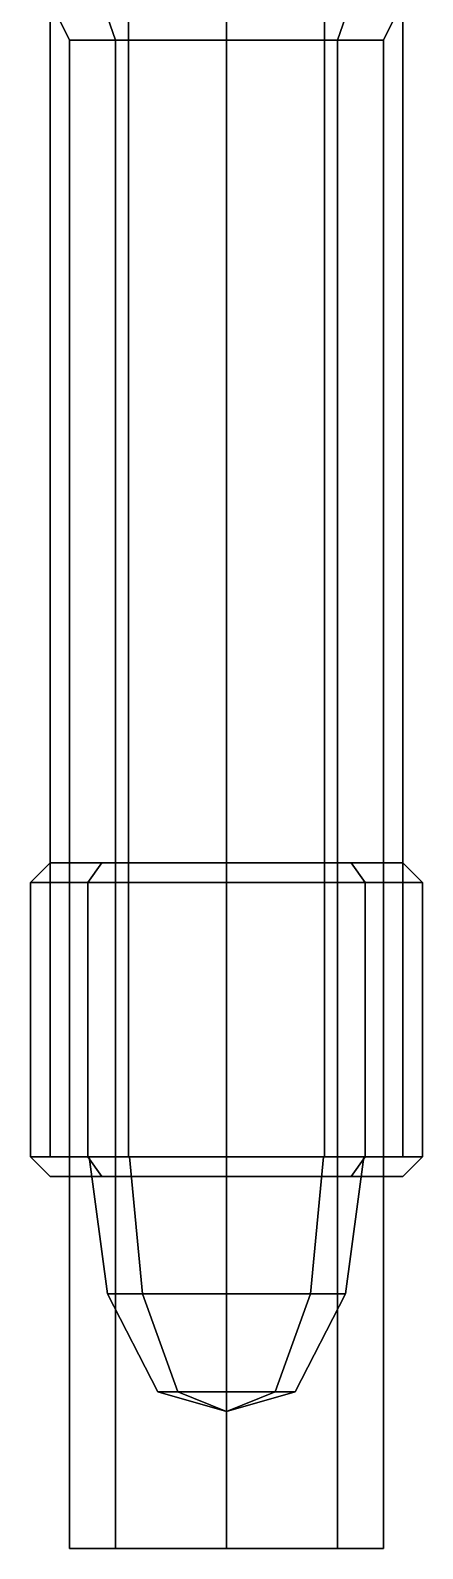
# Model space of a CAD drawing. Header units: millimetres. Extents: x -1 to 0.8, y -11.9 to 2.4.
# Drawn here: x -0.1 to 0.1, y -1.31 to -0.535 of the extents above; entities that cross this region are included whole.
import ezdxf

# ---------------------------------------------------------------- set-up
doc = ezdxf.new("R2010")
doc.units = ezdxf.units.MM
doc.layers.add('gun', color=1, linetype='Continuous')
doc.layers.add('sleeve', color=5, linetype='Continuous')

msp = doc.modelspace()

# ---------------------------------------------------------------- linework, layer by layer
at = {"layer": 'gun'}
for points in [[(-0.09, -0.52, 0.99), (-0.06364, -0.52, 0.92636), (-0.05657, -0.54, 0.93343), (-0.08, -0.54, 0.99)], [(-0.06364, -0.52, 1.05364), (-0.09, -0.52, 0.99), (-0.08, -0.54, 0.99), (-0.05657, -0.54, 1.04657)], [(-0.06364, -0.52, 0.92636), (0, -0.52, 0.9), (0, -0.54, 0.91), (-0.05657, -0.54, 0.93343)], [(0, -0.52, 1.08), (-0.06364, -0.52, 1.05364), (-0.05657, -0.54, 1.04657), (0, -0.54, 1.07)], [(0, -0.52, 0.9), (0.06364, -0.52, 0.92636), (0.05657, -0.54, 0.93343), (0, -0.54, 0.91)], [(0.06364, -0.52, 1.05364), (0, -0.52, 1.08), (0, -0.54, 1.07), (0.05657, -0.54, 1.04657)], [(0.06364, -0.52, 0.92636), (0.09, -0.52, 0.99), (0.08, -0.54, 0.99), (0.05657, -0.54, 0.93343)], [(0.09, -0.52, 0.99), (0.06364, -0.52, 1.05364), (0.05657, -0.54, 1.04657), (0.08, -0.54, 0.99)], [(-0.08, -1.31, 0.99), (-0.05657, -1.31, 1.04657), (-0.05657, -0.54, 1.04657), (-0.08, -0.54, 0.99)], [(-0.05657, -1.31, 0.93343), (-0.08, -1.31, 0.99), (-0.08, -0.54, 0.99), (-0.05657, -0.54, 0.93343)], [(-0.05657, -1.31, 1.04657), (0, -1.31, 1.07), (0, -0.54, 1.07), (-0.05657, -0.54, 1.04657)], [(0, -1.31, 0.91), (-0.05657, -1.31, 0.93343), (-0.05657, -0.54, 0.93343), (0, -0.54, 0.91)], [(0, -1.31, 1.07), (0.05657, -1.31, 1.04657), (0.05657, -0.54, 1.04657), (0, -0.54, 1.07)], [(0.05657, -1.31, 0.93343), (0, -1.31, 0.91), (0, -0.54, 0.91), (0.05657, -0.54, 0.93343)], [(0.05657, -1.31, 1.04657), (0.08, -1.31, 0.99), (0.08, -0.54, 0.99), (0.05657, -0.54, 1.04657)], [(0.08, -1.31, 0.99), (0.05657, -1.31, 0.93343), (0.05657, -0.54, 0.93343), (0.08, -0.54, 0.99)], [(-0.08, -1.31, 0.99), (0.05657, -1.31, 0.93343), (0.08, -1.31, 0.99), (-0.05657, -1.31, 1.04657)], [(-0.05657, -1.31, 0.93343), (0, -1.31, 0.91), (0.05657, -1.31, 0.93343), (-0.08, -1.31, 0.99)], [(-0.05657, -1.31, 1.04657), (0.08, -1.31, 0.99), (0.05657, -1.31, 1.04657), (0, -1.31, 1.07)]]:
    msp.add_3dface(points, dxfattribs=at)
at = {"layer": 'sleeve'}
for points in [[(-0.09, 0.92, 0.87), (-0.09, 0.83, 0.74), (-0.09, -1.11, 0.74), (-0.09, -1.11, 0.87)], [(0.09, -1.11, 0.74), (0.09, 0.83, 0.74), (0.09, 0.92, 0.87), (0.09, -1.11, 0.87)], [(-0.09, -1.11, 0.74), (-0.09, 0.83, 0.74), (0.09, 0.83, 0.74), (0.09, -1.11, 0.74)], [(-0.05, -1.11, 0.9), (-0.05, 0.11, 0.9), (-0.09, 0.11, 0.87), (-0.09, -1.11, 0.87)], [(0.05, -1.11, 0.9), (0.05, 0.11, 0.9), (-0.05, 0.11, 0.9), (-0.05, -1.11, 0.9)], [(0.09, -1.11, 0.87), (0.09, 0.11, 0.87), (0.05, 0.11, 0.9), (0.05, -1.11, 0.9)], [(-0.09, -0.96, 0.99), (-0.06364, -0.96, 0.92636), (-0.07071, -0.97, 0.91929), (-0.1, -0.97, 0.99)], [(-0.06364, -0.96, 1.05364), (-0.09, -0.96, 0.99), (-0.1, -0.97, 0.99), (-0.07071, -0.97, 1.06071)], [(-0.06364, -0.96, 0.92636), (0, -0.96, 0.9), (0, -0.97, 0.89), (-0.07071, -0.97, 0.91929)], [(0, -0.96, 1.08), (-0.06364, -0.96, 1.05364), (-0.07071, -0.97, 1.06071), (0, -0.97, 1.09)], [(0, -0.96, 0.9), (0.06364, -0.96, 0.92636), (0.07071, -0.97, 0.91929), (0, -0.97, 0.89)], [(0.06364, -0.96, 1.05364), (0, -0.96, 1.08), (0, -0.97, 1.09), (0.07071, -0.97, 1.06071)], [(0.06364, -0.96, 0.92636), (0.09, -0.96, 0.99), (0.1, -0.97, 0.99), (0.07071, -0.97, 0.91929)], [(0.09, -0.96, 0.99), (0.06364, -0.96, 1.05364), (0.07071, -0.97, 1.06071), (0.1, -0.97, 0.99)], [(-0.1, -1.11, 0.99), (-0.07071, -1.11, 1.06071), (-0.07071, -0.97, 1.06071), (-0.1, -0.97, 0.99)], [(-0.07071, -1.11, 0.91929), (-0.1, -1.11, 0.99), (-0.1, -0.97, 0.99), (-0.07071, -0.97, 0.91929)], [(-0.07071, -1.11, 1.06071), (0, -1.11, 1.09), (0, -0.97, 1.09), (-0.07071, -0.97, 1.06071)], [(0, -1.11, 0.89), (-0.07071, -1.11, 0.91929), (-0.07071, -0.97, 0.91929), (0, -0.97, 0.89)], [(0, -1.11, 1.09), (0.07071, -1.11, 1.06071), (0.07071, -0.97, 1.06071), (0, -0.97, 1.09)], [(0.07071, -1.11, 0.91929), (0, -1.11, 0.89), (0, -0.97, 0.89), (0.07071, -0.97, 0.91929)], [(0.07071, -1.11, 1.06071), (0.1, -1.11, 0.99), (0.1, -0.97, 0.99), (0.07071, -0.97, 1.06071)], [(0.1, -1.11, 0.99), (0.07071, -1.11, 0.91929), (0.07071, -0.97, 0.91929), (0.1, -0.97, 0.99)], [(-0.09, -1.12, 0.99), (-0.06364, -1.12, 1.05364), (-0.07071, -1.11, 1.06071), (-0.1, -1.11, 0.99)], [(-0.06364, -1.12, 0.92636), (-0.09, -1.12, 0.99), (-0.1, -1.11, 0.99), (-0.07071, -1.11, 0.91929)], [(-0.09, -1.11, 0.87), (-0.09, -1.11, 0.74), (0.09, -1.11, 0.74), (0.09, -1.11, 0.87)], [(-0.05, -1.11, 0.9), (-0.09, -1.11, 0.87), (0.09, -1.11, 0.87), (0.05, -1.11, 0.9)], [(-0.06364, -1.12, 1.05364), (0, -1.12, 1.08), (0, -1.11, 1.09), (-0.07071, -1.11, 1.06071)], [(0, -1.12, 0.9), (-0.06364, -1.12, 0.92636), (-0.07071, -1.11, 0.91929), (0, -1.11, 0.89)], [(-0.04287, -1.18, 0.86287), (-0.0495, -1.11, 0.8695), (-0.07, -1.11, 0.82), (-0.06062, -1.18, 0.82)], [(-0.06062, -1.18, 0.82), (-0.07, -1.11, 0.82), (-0.0495, -1.11, 0.7705), (-0.04287, -1.18, 0.77713)], [(0, -1.18, 0.88062), (0, -1.11, 0.89), (-0.0495, -1.11, 0.8695), (-0.04287, -1.18, 0.86287)], [(-0.04287, -1.18, 0.77713), (-0.0495, -1.11, 0.7705), (0, -1.11, 0.75), (0, -1.18, 0.75938)], [(0.04287, -1.18, 0.86287), (0.0495, -1.11, 0.8695), (0, -1.11, 0.89), (0, -1.18, 0.88062)], [(0, -1.18, 0.75938), (0, -1.11, 0.75), (0.0495, -1.11, 0.7705), (0.04287, -1.18, 0.77713)], [(0, -1.12, 1.08), (0.06364, -1.12, 1.05364), (0.07071, -1.11, 1.06071), (0, -1.11, 1.09)], [(0.06364, -1.12, 0.92636), (0, -1.12, 0.9), (0, -1.11, 0.89), (0.07071, -1.11, 0.91929)], [(0.06062, -1.18, 0.82), (0.07, -1.11, 0.82), (0.0495, -1.11, 0.8695), (0.04287, -1.18, 0.86287)], [(0.04287, -1.18, 0.77713), (0.0495, -1.11, 0.7705), (0.07, -1.11, 0.82), (0.06062, -1.18, 0.82)], [(0.06364, -1.12, 1.05364), (0.09, -1.12, 0.99), (0.1, -1.11, 0.99), (0.07071, -1.11, 1.06071)], [(0.09, -1.12, 0.99), (0.06364, -1.12, 0.92636), (0.07071, -1.11, 0.91929), (0.1, -1.11, 0.99)], [(-0.02475, -1.23, 0.84475), (-0.04287, -1.18, 0.86287), (-0.06062, -1.18, 0.82), (-0.035, -1.23, 0.82)], [(-0.035, -1.23, 0.82), (-0.06062, -1.18, 0.82), (-0.04287, -1.18, 0.77713), (-0.02475, -1.23, 0.79525)], [(0, -1.23, 0.855), (0, -1.18, 0.88062), (-0.04287, -1.18, 0.86287), (-0.02475, -1.23, 0.84475)], [(-0.02475, -1.23, 0.79525), (-0.04287, -1.18, 0.77713), (0, -1.18, 0.75938), (0, -1.23, 0.785)], [(0.02475, -1.23, 0.84475), (0.04287, -1.18, 0.86287), (0, -1.18, 0.88062), (0, -1.23, 0.855)], [(0, -1.23, 0.785), (0, -1.18, 0.75938), (0.04287, -1.18, 0.77713), (0.02475, -1.23, 0.79525)], [(0.035, -1.23, 0.82), (0.06062, -1.18, 0.82), (0.04287, -1.18, 0.86287), (0.02475, -1.23, 0.84475)], [(0.02475, -1.23, 0.79525), (0.04287, -1.18, 0.77713), (0.06062, -1.18, 0.82), (0.035, -1.23, 0.82)], [(0, -1.24, 0.82), (-0.02475, -1.23, 0.84475), (-0.035, -1.23, 0.82), (0, -1.24, 0.82)], [(0, -1.24, 0.82), (-0.035, -1.23, 0.82), (-0.02475, -1.23, 0.79525), (0, -1.24, 0.82)], [(0, -1.24, 0.82), (0, -1.23, 0.855), (-0.02475, -1.23, 0.84475), (0, -1.24, 0.82)], [(0, -1.24, 0.82), (-0.02475, -1.23, 0.79525), (0, -1.23, 0.785), (0, -1.24, 0.82)], [(0, -1.24, 0.82), (0.035, -1.23, 0.82), (0.02475, -1.23, 0.84475), (0, -1.24, 0.82)], [(0, -1.24, 0.82), (0.02475, -1.23, 0.84475), (0, -1.23, 0.855), (0, -1.24, 0.82)], [(0, -1.24, 0.82), (0, -1.23, 0.785), (0.02475, -1.23, 0.79525), (0, -1.24, 0.82)], [(0, -1.24, 0.82), (0.02475, -1.23, 0.79525), (0.035, -1.23, 0.82), (0, -1.24, 0.82)]]:
    msp.add_3dface(points, dxfattribs=at)

doc.saveas('drawing.dxf')
